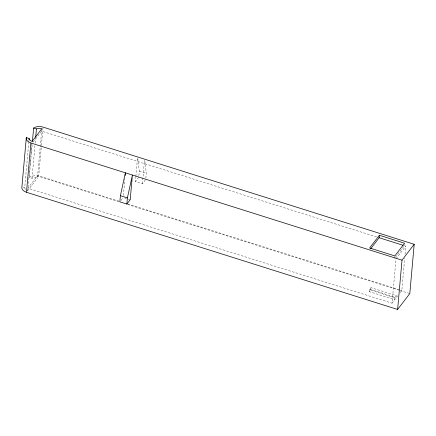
<?xml version="1.0" encoding="UTF-8"?>
<svg xmlns="http://www.w3.org/2000/svg" width="436" height="436" viewBox="0 0 436 436"><rect width="100%" height="100%" fill="white"/><g stroke="black" fill="none" stroke-linecap="round" stroke-linejoin="round"><path stroke-width="0.33" stroke-dasharray="2.18 1.64" d="M25.566 189.437A5.357 3.156 5.1 0 1 24.716 187.769L28.694 143.204M28.754 142.528L28.934 140.501M27.277 190.521A5.357 3.156 5.1 0 0 27.697 190.685L31.877 143.853L41.627 131.149L378.503 237.522M41.791 129.301L37.447 177.981A5.357 3.156 5.1 0 0 32.03 178.242L29.228 177.354L32.182 144.267M32.03 178.242L34.918 145.826M35.163 143.128L35.583 138.403M119.121 201.797L38.668 176.389L41.376 146.006M41.436 145.33L43.006 127.77M123.383 195.492L124.87 178.836M145.384 179.926L142.403 183.807L135.4 181.594L135.814 176.934M135.874 176.264L137.482 158.279M137.76 158.295L139.302 171.065L138.752 177.229L135.4 181.594M142.403 183.807L144.485 160.492M145.864 178.204L146.305 173.277L144.763 160.502M369.488 291.706L369.706 289.242L370.927 287.651L396.133 295.613L395.915 298.077L370.704 290.114L369.488 291.706L394.694 299.663L394.918 297.199L396.133 295.613M370.704 290.114L370.927 287.651M394.607 258.395L394.776 256.548M118.805 201.132L37.67 175.517L27.92 188.221L392.051 303.2L395.948 259.507M395.419 257.333L404.357 245.691L404.466 244.454M400.177 292.616L401.801 290.496L404.679 258.232M405.039 254.199L405.758 246.133L404.357 245.691M27.697 190.685L37.447 177.981M120.968 200.402L123.203 197.492M396.008 258.837L405.758 246.133M392.051 303.2L397.736 295.788M139.302 171.065L146.305 173.277M124.478 197.895L127.661 198.898M128.298 199.099L130.206 199.704M127.89 204.004L401.801 290.496M127.557 204.462L399.42 290.305M400.068 290.512L409.802 293.586M369.706 289.242L394.918 297.199M23.037 187.24L24.716 187.769M29.228 177.354A7.979 4.698 5.1 0 1 38.668 176.389"/><path stroke-width="0.65" d="M33.627 128.064L36.428 128.947A5.357 3.156 5.1 0 1 41.845 128.685L32.101 141.389A5.357 3.156 5.1 0 1 29.114 138.474L26.313 137.591L21.914 186.886A7.979 4.698 5.1 0 0 26.482 192.271L397.616 309.467L409.802 293.586L414.2 244.291L43.066 127.099A7.979 4.698 5.1 0 0 33.627 128.064L32.422 141.569M28.994 139.825L29.114 138.474M26.482 192.271L30.88 142.981A7.979 4.698 5.1 0 1 26.313 137.591M35.703 137.051L36.428 128.947M125.17 175.506L125.405 172.836L120.401 195.693L119.856 201.857L126.854 204.07L130.206 199.704L132.408 175.049L127.405 197.906L126.854 204.07M370.616 248.847L379.151 237.729L379.369 235.266L404.581 243.223L394.831 255.932L369.619 247.97L379.369 235.266M397.616 309.467L402.014 260.172L414.2 244.291M379.151 237.729L403.066 245.283M30.88 142.981L402.014 260.172M120.401 195.693L127.405 197.906"/></g></svg>
